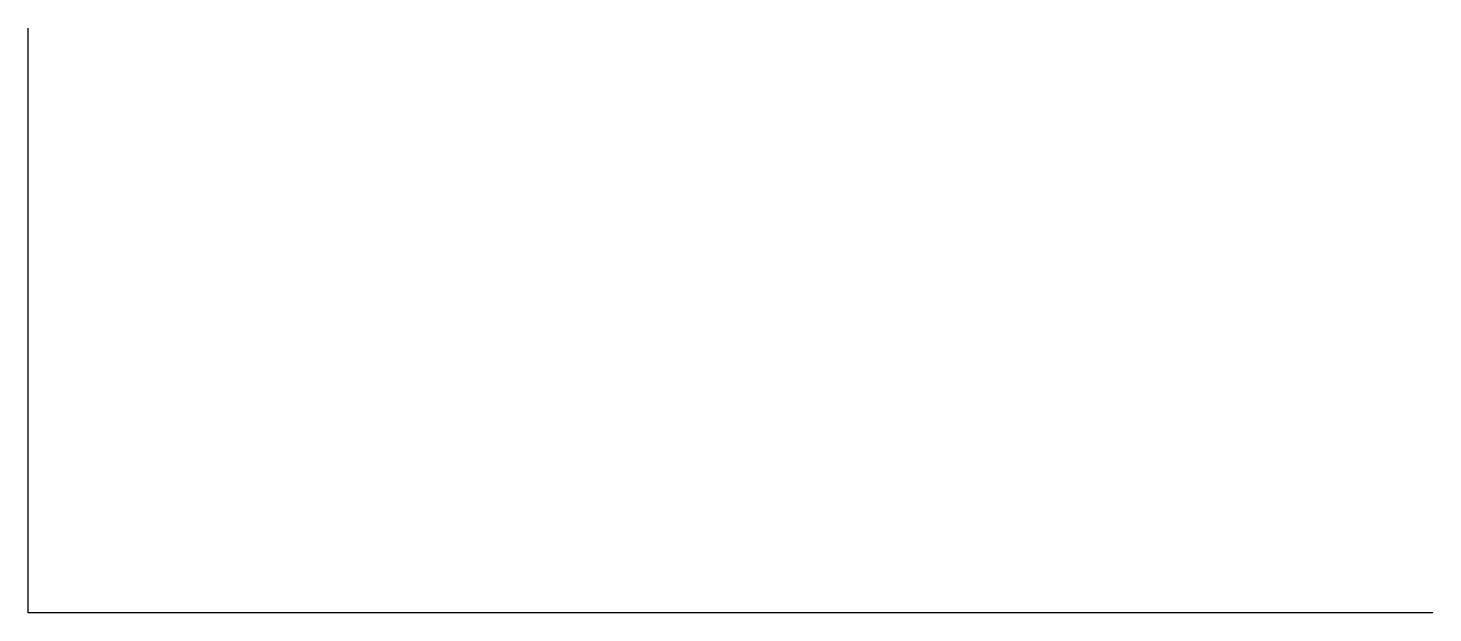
# Model space of a CAD drawing. Extents: x 0 to 0.25, y 0 to 0.104.
import ezdxf

# ---------------------------------------------------------------- set-up
doc = ezdxf.new("R2010")
doc.units = 0

msp = doc.modelspace()

# ---------------------------------------------------------------- linework, layer by layer
at = {"color": 250}
msp.add_lwpolyline([(0.25, 0), (0, 0), (0, 0.104)], dxfattribs=at)

doc.saveas('drawing.dxf')
